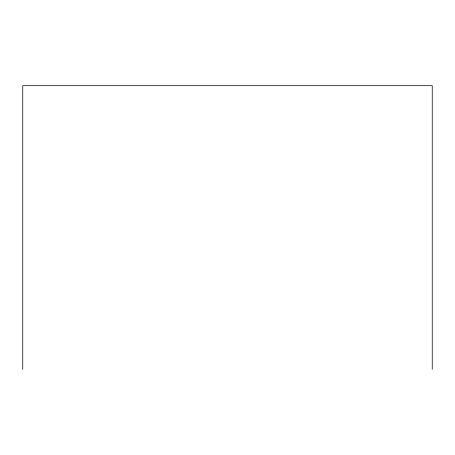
<?xml version="1.0" encoding="UTF-8"?>
<svg xmlns="http://www.w3.org/2000/svg" width="455" height="455" viewBox="0 0 455 455"><rect width="100%" height="100%" fill="white"/><g stroke="black" fill="none" stroke-linecap="round" stroke-linejoin="round"><path stroke-width="0.68" d="M432.25 369.323L432.25 85.676L22.75 85.676L22.75 369.323"/></g></svg>
